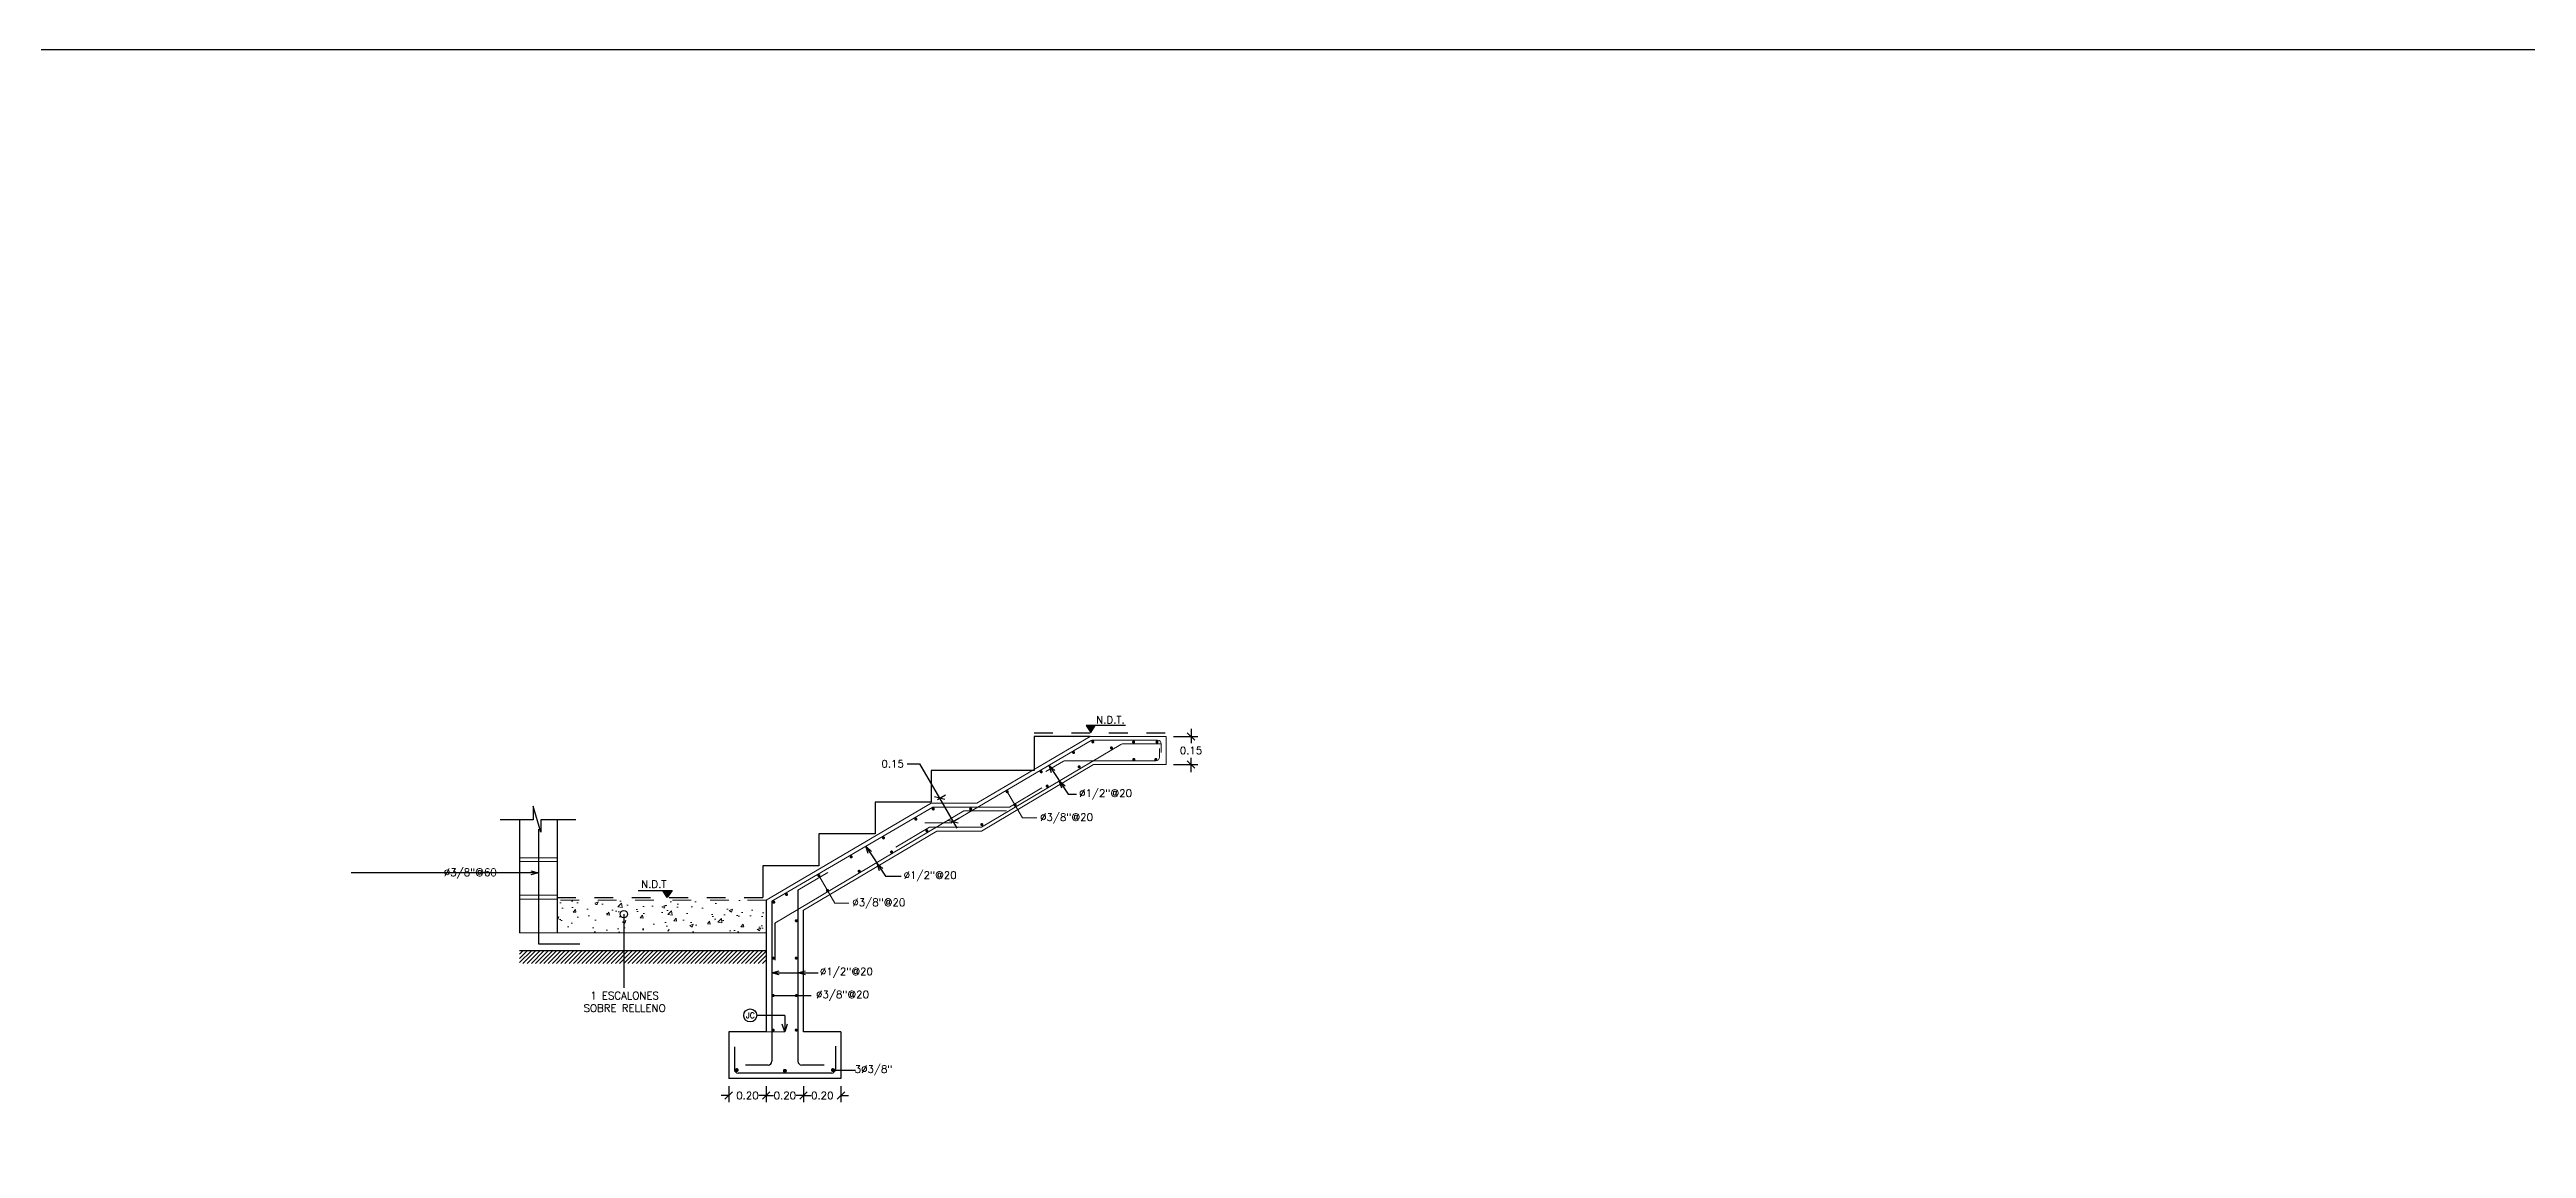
# Model space of a CAD drawing. Header units: metres. Extents: x -44 to 358, y -286 to 66.
# Drawn here: x 123.24 to 136.48, y 31.76 to 37.63 of the extents above; entities that cross this region are included whole.
import ezdxf

# ---------------------------------------------------------------- set-up
doc = ezdxf.new("R2010")
doc.units = ezdxf.units.M
doc.header["$LTSCALE"] = 0.3
doc.header["$PDMODE"] = 3
for name, pattern in [('CONTINUA', [0]), ('HIDDEN', [9.525, 6.35, -3.175]), ('HIDDEN2', [4.7625, 3.175, -1.5875]), ('STYLE_01', [0.833282, 0.416565, -0.416718])]:
    doc.linetypes.add(name, pattern=pattern)
for name, color, linetype in [('ACERO', 5, 'Continuous'), ('BP', 3, 'Continuous'), ('DIMTEXTO', 4, 'Continuous'), ('Escalera', 2, 'Continuous'), ('TEXTOS LOSAS', 4, 'Continuous'), ('zap', 6, 'Continuous')]:
    doc.layers.add(name, color=color, linetype=linetype)
for name, color, linetype, lineweight in [('BOVEDILLA', 8, 'Continuous', 5), ('MUROS', 7, 'Continuous', 15), ('piso', 251, 'Continuous', 18)]:
    doc.layers.add(name, color=color, linetype=linetype, lineweight=lineweight)
doc.styles.add('SMPLEX', font='simplex.shx')
doc.dimstyles.new('D-20', dxfattribs={"dimscale": 0.2, "dimtxt": 0.2, "dimasz": 0.2, "dimexe": 0.18, "dimexo": 0.2, "dimgap": 0.1, "dimtad": 0, "dimtih": 1, "dimtoh": 1, "dimzin": 0, "dimdsep": 46, "dimtxsty": 'SMPLEX', "dimblk": 'OBLIQUE', "dimcen": 0.09, "dimdle": 0.2, "dimclrd": 4, "dimclre": 4, "dimclrt": 4, "dimadec": 0, "dimazin": 0, "dimtfac": 1, "dimtofl": 0, "dimtmove": 0, "dimatfit": 3, "dimldrblk": 'OPEN30', "dimfxl": 0.5, "dimfxlon": 1, "dimtolj": 1, "dimtzin": 0, "dimarcsym": 0})
doc.dimstyles.new('DIM-20', dxfattribs={"dimscale": 0.2, "dimtxt": 0.2, "dimasz": 0.2, "dimexe": 0.2, "dimexo": 0.2, "dimgap": 0.1, "dimtad": 0, "dimtih": 1, "dimtoh": 1, "dimzin": 0, "dimdsep": 46, "dimtxsty": 'SMPLEX', "dimblk1": 'OBLIQUE', "dimblk2": 'OBLIQUE', "dimsah": 1, "dimcen": 0.2, "dimdle": 0.2, "dimclrd": 4, "dimclre": 4, "dimclrt": 4, "dimadec": 0, "dimazin": 0, "dimtfac": 1, "dimtmove": 1, "dimatfit": 3, "dimldrblk": 'OPEN30', "dimfxl": 0.2, "dimfxlon": 1, "dimtolj": 1, "dimtzin": 0, "dimarcsym": 0})

# ---------------------------------------------------------------- blocks, each defined once
blk = doc.blocks.new('_OBLIQUE')
at = {"color": 0, "linetype": 'ByBlock'}
blk.add_line((-0.5, -0.5), (0.5, 0.5), dxfattribs=at)
blk = doc.blocks.new('_Open30')
at = {"color": 0, "lineweight": -2}
for p, q in [((-1, 0.27), (0, 0)), ((0, 0), (-1, -0.27)), ((0, 0), (-1, 0))]:
    blk.add_line(p, q, dxfattribs=at)
blk = doc.blocks.new('*D738')
at = {"layer": 'DEFPOINTS', "color": 0, "linetype": 'Continuous', "ltscale": 0.1, "transparency": 16777216}
for p in [(127.951, 33.604), (128.069, 33.506), (128.023, 33.479)]:
    blk.add_point(p, dxfattribs=at)
at = {"layer": 'DIMTEXTO', "color": 4, "linetype": 'Continuous', "lineweight": -2, "ltscale": 0.1, "transparency": 16777216}
for p, q in [((127.823, 33.815), (127.89, 33.815)), ((127.89, 33.815), (127.997, 33.631)), ((127.977, 33.665), (128.089, 33.471)), ((127.985, 33.624), (128.028, 33.649)), ((128.058, 33.499), (128.1, 33.524))]:
    blk.add_line(p, q, dxfattribs=at)
at = {"layer": 'DIMTEXTO', "color": 4, "linetype": 'Continuous', "lineweight": -2, "ltscale": 0.1, "transparency": 16777216, "xscale": 0.04000000000000001, "yscale": 0.04000000000000001, "zscale": 0.04000000000000001}
for p, rotation in [((127.997, 33.631), 120.0785781040929), ((128.069, 33.506), 300.0785781040929)]:
    blk.add_blockref('_OBLIQUE', p, dxfattribs=dict(at, rotation=rotation))
at = {"layer": 'DIMTEXTO', "color": 4, "linetype": 'Continuous', "ltscale": 0.1, "transparency": 16777216, "insert": (127.746, 33.815), "char_height": 0.04, "attachment_point": 5, "style": 'SMPLEX'}
blk.add_mtext('\\A1;0.15', dxfattribs=at)
blk = doc.blocks.new('*D739')
at = {"layer": 'DEFPOINTS', "color": 0, "transparency": 16777216}
for p in [(129.207, 33.961), (129.207, 33.811), (129.341, 33.811)]:
    blk.add_point(p, dxfattribs=at)
at = {"layer": 'DIMTEXTO', "color": 4, "lineweight": -2, "transparency": 16777216}
for p, q in [((129.247, 33.961), (129.377, 33.961)), ((129.341, 34.001), (129.341, 33.926)), ((129.247, 33.811), (129.377, 33.811)), ((129.341, 33.771), (129.341, 33.846))]:
    blk.add_line(p, q, dxfattribs=at)
at = {"layer": 'DIMTEXTO', "color": 4, "lineweight": -2, "transparency": 16777216, "xscale": 0.04000000000000001, "yscale": 0.04000000000000001, "zscale": 0.04000000000000001}
for p, rotation in [((129.341, 33.961), 90), ((129.341, 33.811), 270)]:
    blk.add_blockref('_OBLIQUE', p, dxfattribs=dict(at, rotation=rotation))
at = {"layer": 'DIMTEXTO', "color": 4, "transparency": 16777216, "insert": (129.341, 33.886), "char_height": 0.04, "attachment_point": 5, "style": 'SMPLEX'}
blk.add_mtext('\\A1;0.15', dxfattribs=at)
blk = doc.blocks.new('*D749')
at = {"layer": 'DEFPOINTS', "color": 0, "transparency": 16777216}
for p in [(127.27, 32.132), (127.27, 32.042), (127.47, 32.132)]:
    blk.add_point(p, dxfattribs=at)
at = {"layer": 'DIMTEXTO', "color": 4, "lineweight": -2, "transparency": 16777216}
for p, q in [((127.27, 32.042), (127.23, 32.042)), ((127.27, 32.092), (127.27, 32.006)), ((127.47, 32.092), (127.47, 32.006)), ((127.47, 32.042), (127.51, 32.042))]:
    blk.add_line(p, q, dxfattribs=at)
at = {"layer": 'DIMTEXTO', "color": 4, "lineweight": -2, "transparency": 16777216, "xscale": 0.04000000000000001, "yscale": 0.04000000000000001, "zscale": 0.04000000000000001}
blk.add_blockref('_OBLIQUE', (127.27, 32.042), dxfattribs=at)
at = {"layer": 'DIMTEXTO', "color": 4, "lineweight": -2, "transparency": 16777216, "xscale": 0.04000000000000001, "yscale": 0.04000000000000001, "zscale": 0.04000000000000001, "rotation": 180}
blk.add_blockref('_OBLIQUE', (127.47, 32.042), dxfattribs=at)
at = {"layer": 'DIMTEXTO', "color": 4, "transparency": 16777216, "insert": (127.37, 32.042), "char_height": 0.04, "attachment_point": 5, "style": 'SMPLEX'}
blk.add_mtext('\\A1;0.20', dxfattribs=at)
blk = doc.blocks.new('*D748')
at = {"layer": 'DEFPOINTS', "color": 0, "transparency": 16777216}
for p in [(127.07, 32.132), (127.07, 32.042), (127.27, 32.132)]:
    blk.add_point(p, dxfattribs=at)
at = {"layer": 'DIMTEXTO', "color": 4, "lineweight": -2, "transparency": 16777216}
for p, q in [((127.07, 32.042), (127.03, 32.042)), ((127.07, 32.092), (127.07, 32.006)), ((127.27, 32.092), (127.27, 32.006)), ((127.27, 32.042), (127.31, 32.042))]:
    blk.add_line(p, q, dxfattribs=at)
at = {"layer": 'DIMTEXTO', "color": 4, "lineweight": -2, "transparency": 16777216, "xscale": 0.04000000000000001, "yscale": 0.04000000000000001, "zscale": 0.04000000000000001}
blk.add_blockref('_OBLIQUE', (127.07, 32.042), dxfattribs=at)
at = {"layer": 'DIMTEXTO', "color": 4, "lineweight": -2, "transparency": 16777216, "xscale": 0.04000000000000001, "yscale": 0.04000000000000001, "zscale": 0.04000000000000001, "rotation": 180}
blk.add_blockref('_OBLIQUE', (127.27, 32.042), dxfattribs=at)
at = {"layer": 'DIMTEXTO', "color": 4, "transparency": 16777216, "insert": (127.17, 32.042), "char_height": 0.04, "attachment_point": 5, "style": 'SMPLEX'}
blk.add_mtext('\\A1;0.20', dxfattribs=at)
blk = doc.blocks.new('*D750')
at = {"layer": 'DEFPOINTS', "color": 0, "transparency": 16777216}
for p in [(126.87, 32.132), (126.87, 32.042), (127.07, 32.132)]:
    blk.add_point(p, dxfattribs=at)
at = {"layer": 'DIMTEXTO', "color": 4, "lineweight": -2, "transparency": 16777216}
for p, q in [((126.87, 32.042), (126.83, 32.042)), ((126.87, 32.092), (126.87, 32.006)), ((127.07, 32.092), (127.07, 32.006)), ((127.07, 32.042), (127.11, 32.042))]:
    blk.add_line(p, q, dxfattribs=at)
at = {"layer": 'DIMTEXTO', "color": 4, "lineweight": -2, "transparency": 16777216, "xscale": 0.04000000000000001, "yscale": 0.04000000000000001, "zscale": 0.04000000000000001}
blk.add_blockref('_OBLIQUE', (126.87, 32.042), dxfattribs=at)
at = {"layer": 'DIMTEXTO', "color": 4, "lineweight": -2, "transparency": 16777216, "xscale": 0.04000000000000001, "yscale": 0.04000000000000001, "zscale": 0.04000000000000001, "rotation": 180}
blk.add_blockref('_OBLIQUE', (127.07, 32.042), dxfattribs=at)
at = {"layer": 'DIMTEXTO', "color": 4, "transparency": 16777216, "insert": (126.97, 32.042), "char_height": 0.04, "attachment_point": 5, "style": 'SMPLEX'}
blk.add_mtext('\\A1;0.20', dxfattribs=at)

msp = doc.modelspace()

# ---------------------------------------------------------------- hatches: boundary and pattern name
at = {"layer": 'BOVEDILLA', "ltscale": 0.1}
h = msp.add_hatch(dxfattribs=at)
h.set_pattern_fill('AR-CONC', color=256, scale=0.025)
h.set_pattern_definition([(50, (-19.17035, 6.31854), (0.17931505, -0.01568803), [0.01875, -0.20625]), (355, (-19.17035, 6.31854), (-0.03468783, 0.18804803), [0.015, -0.165]), (100.45144, (-19.15541, 6.31723), (0.14462721, 0.17236), [0.01593505, -0.17528553]), (46.1842, (-19.17035, 6.36854), (0.26681033, -0.04137982), [0.028125, -0.309375]), (96.63564, (-19.14812, 6.3651), (0.2336655, 0.24352965), [0.0239026, -0.26292844]), (351.18416, (-19.17035, 6.36854), (0.2336655, 0.24352965), [0.0225, -0.2475]), (21, (-19.14535, 6.35604), (0.14922676, -0.10065472), [0.01875, -0.20625]), (326, (-19.14535, 6.35604), (0.06082883, 0.1812875), [0.015, -0.165]), (71.45144, (-19.13292, 6.34765), (0.2100556, 0.08063279), [0.01593505, -0.17528553]), (37.5, (-19.17035, 6.31854), (0.003039964, 0.083223463), [0, -0.163, 0, -0.1675, 0, -0.165625]), (7.5, (-19.17035, 6.31854), (0.065767384, 0.09860293), [0, -0.0955, 0, -0.15925, 0, -0.063125]), (327.5, (-19.2261, 6.31854), (0.13345561, -0.005638718), [0, -0.0625, 0, -0.195, 0, -0.25875]), (317.5, (-19.2511, 6.31854), (0.14579654, 0.02502625), [0, -0.08125, 0, -0.1295, 0, -0.18375])])
h.paths.add_polyline_path([(127.0700311, 33.0867883), (125.952384, 33.0867883), (125.952384, 32.9117883), (127.0700311, 32.9117883)])
at = {"layer": 'DIMTEXTO', "linetype": 'Continuous', "ltscale": 0.1}
for points in [[(128.8285605, 34.0191334), (128.7800937, 34.0191334), (128.8061605, 33.9823737)], [(126.5182906, 33.1371857), (126.5667574, 33.1371857), (126.5406906, 33.100426)]]:
    msp.add_hatch(color=4, dxfattribs=at).paths.add_polyline_path(points)
at = {"layer": 'Escalera', "ltscale": 0.5}
h = msp.add_hatch(dxfattribs=at)
h.set_pattern_fill('ANSI31', color=8, scale=0.005, style=0)
h.set_pattern_definition([(45, (-714.026636, -202.453499), (-0.01122532015, 0.01122532015), [])])
h.paths.add_polyline_path([(127.0700311, 32.8167545), (127.0700311, 32.7473963), (125.752384, 32.7473963), (125.752384, 32.8167545)])

# ---------------------------------------------------------------- linework, layer by layer
at = {"linetype": 'CONTINUA'}
for p, q in [((125.752384, 33.5148778), (125.752384, 32.9117883)), ((125.952384, 33.5147922), (125.952384, 32.9117883))]:
    msp.add_line(p, q, dxfattribs=at)
at = {"layer": 'ACERO', "lineweight": 0}
for p, q in [((128.8076133, 33.9389129), (128.0589239, 33.4988051)), ((128.9651177, 33.9189129), (128.2206687, 33.4768993)), ((128.8151713, 33.9409562), (129.1620423, 33.9409562)), ((128.9726758, 33.9209562), (129.1820423, 33.9209562)), ((129.1728176, 33.8959562), (129.1728176, 33.8509562)), ((129.1820423, 33.8759562), (129.1820423, 33.9209562)), ((128.6593876, 33.8289129), (128.5641126, 33.7733358)), ((128.6669456, 33.8309562), (129.1528176, 33.8309562)), ((128.5435107, 33.6859377), (128.3702886, 33.5830879)), ((127.9605151, 33.5830879), (127.1000311, 33.0810794)), ((128.1261864, 33.5630879), (127.1167506, 32.9637395)), ((127.9175776, 33.4988051), (128.0589239, 33.4988051)), ((127.9605151, 33.5830879), (128.3702886, 33.5830879)), ((128.1261864, 33.5630879), (128.3537879, 33.5630879)), ((127.9429422, 33.4768993), (127.7629906, 33.3700539)), ((127.9429422, 33.4768993), (128.2206687, 33.4768993)), ((127.3995372, 33.2337487), (127.2400311, 33.1390427))]:
    msp.add_line(p, q, dxfattribs=at)
at = {"layer": 'ACERO'}
for p, q in [((125.852384, 33.4650215), (125.852384, 32.8530769)), ((127.2400311, 33.1390427), (127.2400311, 32.2243411)), ((127.1000311, 33.0810794), (127.1000311, 32.2243411)), ((125.852384, 32.8530769), (126.074392, 32.8530769)), ((127.1167506, 32.9637395), (127.1167506, 32.7644817)), ((127.4400311, 32.3051686), (127.4400311, 32.181859)), ((126.9000311, 32.3022485), (126.9000311, 32.181859)), ((127.0800311, 32.2043411), (126.9596253, 32.2043411)), ((127.3804369, 32.2043411), (127.2600311, 32.2043411)), ((127.4200311, 32.161859), (126.9200311, 32.161859))]:
    msp.add_line(p, q, dxfattribs=at)
for points, const_width in [([(128.8200874, 33.9312819, -1), (128.8118744, 33.9320624, -1)], 0.00825), ([(128.9196189, 33.8996462, -1), (128.9114059, 33.9004266, -1)], 0.00825), ([(129.0381269, 33.9312819, -1), (129.0299139, 33.9320624, -1)], 0.00825), ([(129.1631269, 33.9312819, -1), (129.1549139, 33.9320624, -1)], 0.00825), ([(128.5446513, 33.7718358, -1), (128.5364383, 33.7726163, -1)], 0.00825), ([(128.7174071, 33.8750882, -1), (128.7091941, 33.8758687, -1)], 0.00825), ([(128.7468631, 33.798872, -1), (128.7386501, 33.7996524, -1)], 0.00825), ([(129.0393761, 33.837368, -1), (129.0311631, 33.8381485, -1)], 0.00825), ([(129.1569241, 33.837368, -1), (129.1487111, 33.8381485, -1)], 0.00825), ([(128.3629021, 33.6650618, -1), (128.3546891, 33.6658422, -1)], 0.00825), ([(128.5761568, 33.6957765, -1), (128.5679438, 33.696557, -1)], 0.00825), ([(127.8742201, 33.5188648, -1), (127.8660071, 33.5196453, -1)], 0.00825), ([(127.9671815, 33.5729152, -1), (127.9589685, 33.5736956, -1)], 0.00825), ([(128.1671815, 33.5729152, -1), (128.1589685, 33.5736956, -1)], 0.00825), ([(128.2269554, 33.4895857, -1), (128.2187424, 33.4903662, -1)], 0.00825), ([(128.4054506, 33.5926811, -1), (128.3972376, 33.5934616, -1)], 0.00825), ([(127.7014643, 33.4180906, -1), (127.6932513, 33.4188711, -1)], 0.00825), ([(127.9335737, 33.4562648, -1), (127.9253607, 33.4570453, -1)], 0.00825), ([(127.5287085, 33.3173164, -1), (127.5204955, 33.3180969, -1)], 0.00825), ([(127.5711685, 33.240196, -1), (127.5629555, 33.2409765, -1)], 0.00825), ([(127.7444414, 33.3431667, -1), (127.7362284, 33.3439471, -1)], 0.00825), ([(127.1831969, 33.115768, -1), (127.1749839, 33.1165485, -1)], 0.00825), ([(127.3559527, 33.2165422, -1), (127.3477397, 33.2173227, -1)], 0.00825), ([(127.4022013, 33.1372589, -1), (127.3939883, 33.1380394, -1)], 0.00825), ([(127.1148862, 33.0746562, -1), (127.1066732, 33.0754367, -1)], 0.00825), ([(127.2270321, 32.9760082, -1), (127.2352821, 32.9760082, -1)], 0.00825), ([(127.1038692, 32.7760082, -1), (127.1121192, 32.7760082, -1)], 0.00825), ([(127.2270321, 32.7760082, -1), (127.2352821, 32.7760082, -1)], 0.00825), ([(127.1038692, 32.5760082, -1), (127.1121192, 32.5760082, -1)], 0.00825), ([(127.2270321, 32.5760082, -1), (127.2352821, 32.5760082, -1)], 0.00825), ([(127.1038692, 32.3911209, -1), (127.1121192, 32.3911209, -1)], 0.00825), ([(127.2270321, 32.3911209, -1), (127.2352821, 32.3911209, -1)], 0.00825), ([(126.9072262, 32.1773829, -1), (126.9179512, 32.1773829, -1)], 0.010725), ([(127.1646686, 32.1732806, -1), (127.1753936, 32.1732806, -1)], 0.010725), ([(127.4217301, 32.1773829, -1), (127.4324551, 32.1773829, -1)], 0.010725)]:
    msp.add_lwpolyline(points, format="xyb", close=True, dxfattribs=dict(at, const_width=const_width))
at = {"layer": 'ACERO', "lineweight": 0}
for centre, radius, start, end in [((128.8151713, 33.9259562), 0.015, 90, 120.25643716), ((128.9726758, 33.9059562), 0.015, 90, 120.25643717), ((129.1620423, 33.9209562), 0.02, 0, 90), ((128.6669456, 33.8159562), 0.015, 90, 120.25643717), ((129.1528176, 33.8509562), 0.02, 270, 360)]:
    msp.add_arc(centre, radius, start, end, dxfattribs=at)
at = {"layer": 'ACERO'}
for centre, start, end in [((126.9200311, 32.181859), 180, 270), ((127.0800311, 32.2243411), 270, 0), ((127.2600311, 32.2243411), 180, 270), ((127.4200311, 32.181859), 270, 360)]:
    msp.add_arc(centre, 0.02, start, end, dxfattribs=at)
at = {"layer": 'BOVEDILLA', "linetype": 'CONTINUA'}
for p, q in [((125.952384, 33.3117883), (125.752384, 33.3117883)), ((125.952384, 33.2917883), (125.752384, 33.2917883)), ((125.952384, 33.1117883), (125.752384, 33.1117883)), ((125.952384, 33.0917883), (125.752384, 33.0917883))]:
    msp.add_line(p, q, dxfattribs=at)
at = {"layer": 'BP', "ltscale": 8}
msp.add_lwpolyline([(110, 37.6335309), (160, 37.6335309), (160, 0), (110, 0)], close=True, dxfattribs=at)
msp.add_lwpolyline([(110, 37.6335309), (160, 37.6335309), (160, 0), (110, 0)], close=True, dxfattribs=at)
at = {"layer": 'BP'}
msp.add_lwpolyline([(126.0530915, 33.5147922), (125.8653271, 33.5147922), (125.8653262, 33.4498658), (125.8238279, 33.5876765), (125.8238279, 33.5147922), (125.6483632, 33.5150024)], dxfattribs=at)
at = {"layer": 'DIMTEXTO'}
for p, q in [((127.1089051, 32.5764647), (127.3111686, 32.5764647)), ((127.1701772, 32.4696424), (127.0200197, 32.4698584)), ((127.1701772, 32.4696424), (127.1700738, 32.383044)), ((127.4274735, 32.1773829), (127.5471027, 32.1773829))]:
    msp.add_line(p, q, dxfattribs=at)
at = {"layer": 'DIMTEXTO', "color": 4, "linetype": 'Continuous', "ltscale": 0.1}
for points in [[(128.9913076, 34.0191334), (128.7800937, 34.0191334), (128.8061605, 33.9823737), (128.8285605, 34.0191334)], [(126.385385, 33.1371857), (126.5667574, 33.1371857), (126.5406906, 33.100426), (126.5182906, 33.1371857)]]:
    msp.add_lwpolyline(points, dxfattribs=at)
at = {"layer": 'DIMTEXTO'}
msp.add_circle((126.9850216, 32.4699087), 0.0349981, dxfattribs=at)
at = {"layer": 'Escalera', "color": 7, "lineweight": 0}
for p, q in [((128.802384, 33.961426), (128.1953763, 33.6049936)), ((128.802384, 33.961426), (129.207384, 33.961426)), ((129.207384, 33.961426), (129.207384, 33.8109562)), ((128.8202683, 33.8109562), (128.2214423, 33.4549936)), ((128.8202683, 33.8109562), (129.207384, 33.8109562)), ((127.9525396, 33.6049936), (127.0700311, 33.0867883)), ((127.9525396, 33.6049936), (128.1953763, 33.6049936)), ((127.982131, 33.4549936), (127.2700311, 33.0316971)), ((127.982131, 33.4549936), (128.2214423, 33.4549936)), ((127.0700311, 32.9117883), (125.752384, 32.9117883))]:
    msp.add_line(p, q, dxfattribs=at)
at = {"layer": 'Escalera', "color": 8, "linetype": 'HIDDEN2', "ltscale": 0.0015}
msp.add_line((125.952384, 33.100426), (127.052384, 33.100426), dxfattribs=at)
at = {"layer": 'Escalera', "color": 7}
for p, q in [((127.0700311, 33.0867883), (127.0700311, 32.381859)), ((127.2700311, 32.381859), (127.2700311, 33.0316971)), ((126.8700311, 32.381859), (126.8700311, 32.131859)), ((127.0700311, 32.381859), (126.8700311, 32.381859)), ((127.4700311, 32.381859), (127.2700311, 32.381859)), ((127.4700311, 32.381859), (127.4700311, 32.131859)), ((127.4700311, 32.131859), (126.8700311, 32.131859))]:
    msp.add_line(p, q, dxfattribs=at)
at = {"layer": 'Escalera', "color": 1}
msp.add_line((125.752384, 32.8167545), (127.0700311, 32.8167545), dxfattribs=at)
at = {"layer": 'Escalera', "color": 8, "ltscale": 0.0015}
for points in [[(128.802384, 33.961426), (128.502384, 33.961426), (128.502384, 33.7799562), (127.952384, 33.7799562), (127.952384, 33.6099562)], [(128.802384, 33.961426), (128.802384, 33.961426), (128.502384, 33.961426), (128.502384, 33.791426)], [(127.952384, 33.6099562), (127.652384, 33.6099562), (127.652384, 33.4399562), (127.352384, 33.4399562), (127.352384, 33.2699562), (127.052384, 33.2699562), (127.052384, 33.100426)]]:
    msp.add_lwpolyline(points, dxfattribs=at)
at = {"layer": 'Escalera', "color": 8, "linetype": 'HIDDEN2', "ltscale": 0.0015, "flags": 128}
msp.add_lwpolyline([(128.502384, 33.9809562), (129.2049058, 33.9809562)], dxfattribs=at)
at = {"layer": 'MUROS', "color": 8, "linetype": 'STYLE_01', "ltscale": 0.006}
msp.add_line((127.0700311, 32.381859), (127.2700311, 32.381859), dxfattribs=at)
at = {"layer": 'piso', "linetype": 'HIDDEN', "lineweight": 0, "ltscale": 0.0005}
msp.add_line((127.0700311, 33.0867883), (125.952384, 33.0867883), dxfattribs=at)
at = {"layer": 'TEXTOS LOSAS', "color": 4, "lineweight": 0, "flags": 128}
for points in [[(128.3550955, 33.6723547), (128.440406, 33.5260723), (128.5159783, 33.5260723)], [(127.3518462, 33.2169325), (127.4371567, 33.07065), (127.5127291, 33.07065)]]:
    msp.add_lwpolyline(points, dxfattribs=at)
at = {"layer": 'zap', "color": 4, "ltscale": 0.02}
msp.add_lwpolyline([(127.183178, 32.423483), (127.1701166, 32.381859), (127.1553768, 32.423523)], dxfattribs=at)

# ---------------------------------------------------------------- texts
at = {"layer": 'DIMTEXTO', "color": 4, "linetype": 'Continuous', "ltscale": 0.1, "char_height": 0.04, "attachment_point": 5, "style": 'SMPLEX'}
for s, insert in [('N.D.T.', (128.9102329, 34.0496906)), ('%%C1/2"@20', (128.8840699, 33.6508796)), ('%%C3/8"@20', (128.6755017, 33.5228849)), ('%%C3/8"@60', (125.4886138, 33.2281014)), ('%%C1/2"@20', (127.9466203, 33.2133713)), ('N.D.T', (126.4691759, 33.1714596)), ('%%C3/8"@20', (127.6722524, 33.0674627)), ('%%C1/2"@20', (127.4990947, 32.6981515)), ('1 ESCALONES\\PSOBRE RELLENO', (126.3133989, 32.5422445)), ('%%C3/8"@20', (127.4781214, 32.5752889)), ('3%%C3/8"', (127.6441906, 32.176207))]:
    msp.add_mtext(s, dxfattribs=dict(at, insert=insert))
at = {"layer": 'DIMTEXTO', "color": 4, "insert": (126.9855059, 32.4697979), "char_height": 0.03, "attachment_point": 5, "rotation": 359.91760501, "style": 'SMPLEX'}
msp.add_mtext('JC', dxfattribs=at)

# ---------------------------------------------------------------- dimensions: what is measured, and where the dimension line sits
at = {"layer": 'DIMTEXTO'}
dim = msp.add_linear_dim(base=(129.3406462, 33.8109562), p1=(129.207384, 33.9609562), p2=(129.207384, 33.8109562), angle=90, dimstyle='D-20', dxfattribs=at)
dim.commit()
dim.dimension.update_dxf_attribs({"geometry": '*D739', "text_midpoint": (129.3406462, 33.8859562)})
at = {"layer": 'DIMTEXTO', "color": 4, "linetype": 'Continuous', "ltscale": 0.1}
dim = msp.add_linear_dim(base=(128.0691268, 33.5060022), p1=(127.9507215, 33.603926), p2=(128.0229328, 33.4792476), angle=300.0785781, text='0.15', dimstyle='D-20', override={"dimtmove": 1}, dxfattribs=at)
dim.commit()
dim.dimension.update_dxf_attribs({"geometry": '*D738', "text_midpoint": (127.7455991, 33.8145367), "dimtype": 161})
at = {"layer": 'DIMTEXTO'}
for base, p1, p2, picture, middle in [((126.8700311, 32.0419748), (127.0700311, 32.131859), (126.8700311, 32.131859), '*D750', (126.9700311, 32.0419748)), ((127.0700311, 32.0419748), (127.2700311, 32.131859), (127.0700311, 32.131859), '*D748', (127.1700311, 32.0419748)), ((127.2700311, 32.0419748), (127.4700311, 32.131859), (127.2700311, 32.131859), '*D749', (127.3700311, 32.0419748))]:
    dim = msp.add_linear_dim(base=base, p1=p1, p2=p2, dimstyle='D-20', override={"dimtmove": 1}, dxfattribs=at)
    dim.commit()
    dim.dimension.update_dxf_attribs({"geometry": picture, "text_midpoint": middle})

# ---------------------------------------------------------------- leaders
at = {"linetype": 'CONTINUA'}
msp.add_leader([(125.852384, 33.2321629), (125.6559061, 33.2321629)], dimstyle='DIM-20', override={"dimldrblk": 'Open30'}, dxfattribs=at)
at = {"layer": 'DIMTEXTO', "color": 1}
for points in [[(128.5824468, 33.8063693), (128.6835727, 33.6533403), (128.7290029, 33.6533403)], [(128.6368681, 33.7240161), (128.6835727, 33.6533403)], [(127.6023841, 33.3741053), (127.7079581, 33.214345), (127.7915533, 33.214345)], [(127.6630834, 33.2821658), (127.7079581, 33.214345)]]:
    msp.add_leader(points, dimstyle='D-20', override={"dimgap": 0.1, "dimtad": 0}, dxfattribs=at)
at = {"layer": 'DIMTEXTO', "color": 4, "linetype": 'Continuous', "ltscale": 0.1}
msp.add_leader([(126.309061, 33.0112608), (126.309061, 32.6165554)], dimstyle='D-20', override={"dimldrblk": 'DotBlank'}, dxfattribs=at)
at = {"layer": 'DIMTEXTO', "color": 1}
for points in [[(127.1000311, 32.6971751), (127.347241, 32.6971751)], [(127.2400311, 32.6971751), (127.347241, 32.6971751)]]:
    msp.add_leader(points, dimstyle='D-20', dxfattribs=at)

doc.saveas('drawing.dxf')
